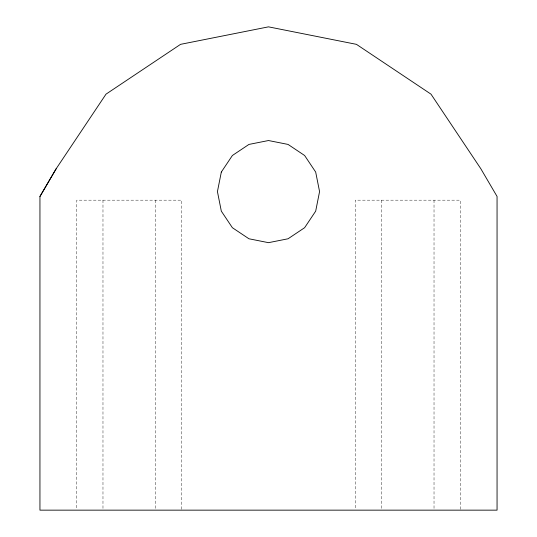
<?xml version="1.0" encoding="UTF-8"?>
<svg xmlns="http://www.w3.org/2000/svg" width="537" height="537" viewBox="0 0 537 537"><rect width="100%" height="100%" fill="white"/><g stroke="black" fill="none" stroke-linecap="round" stroke-linejoin="round"><path stroke-width="0.4" stroke-dasharray="2.69 2.01" d="M460.269 509.311L460.269 200.173L355.279 200.173L355.279 509.311M434.024 200.173L434.024 509.311M381.525 200.173L381.525 509.311M181.721 509.311L181.721 200.173L76.731 200.173L76.731 509.311M155.475 200.173L155.475 509.311M102.976 200.173L102.976 509.311"/><path stroke-width="0.81" d="M39.946 196.529L56.19 168.712L106.004 94.156L180.56 44.343L268.5 26.85L356.44 44.343L430.996 94.156L480.81 168.712L497.054 196.441L497.054 510.15L39.946 510.15L39.946 196.441L56.19 168.712M221.318 172.062L217.431 191.602L221.318 211.148L232.387 227.715L248.96 238.784L268.5 242.67L288.04 238.784L304.613 227.715L315.682 211.148L319.569 191.602L315.682 172.062L304.613 155.495L288.04 144.419L268.5 140.533L248.96 144.419L232.387 155.495L221.318 172.062"/></g></svg>
